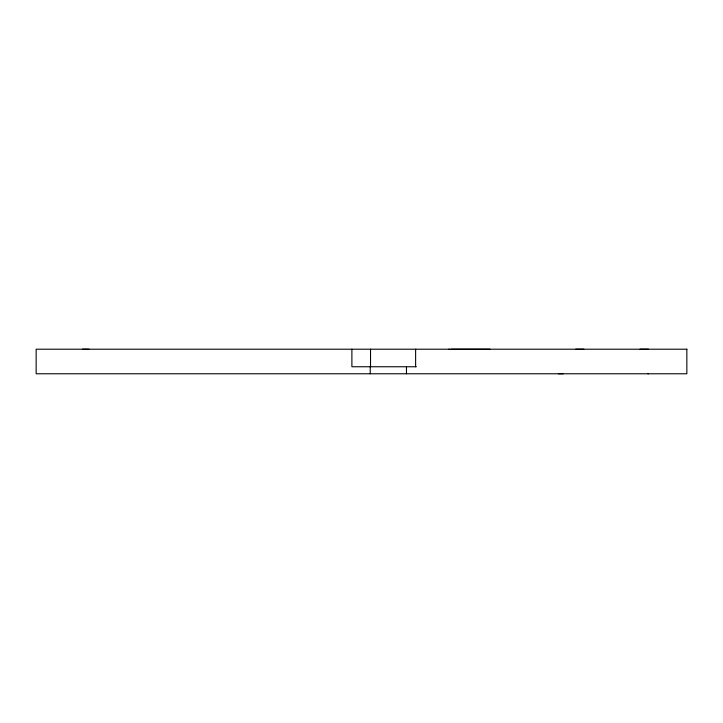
<?xml version="1.0" encoding="UTF-8"?>
<svg xmlns="http://www.w3.org/2000/svg" width="723" height="723" viewBox="0 0 723 723"><rect width="100%" height="100%" fill="white"/><g stroke="black" fill="none" stroke-linecap="round" stroke-linejoin="round"><path stroke-width="1.08" d="M82.431 349.209L89.046 349.209M448.757 349.209L449.335 349.209M451.016 349.209L489.932 349.209M575.851 349.209L583.841 349.209M640.072 349.209L648.495 349.209M416.349 366.76L351.893 366.751L351.893 349.209M647.925 373.773L648.495 373.773M558.346 373.764L563.244 373.755M415.617 349.209L415.617 366.751M406.471 366.751L406.471 373.773M370.528 349.209L370.528 366.76M370.248 366.751L370.248 373.773M686.85 349.209L36.15 349.209L36.15 373.773L686.85 373.773L686.85 349.209"/></g></svg>
